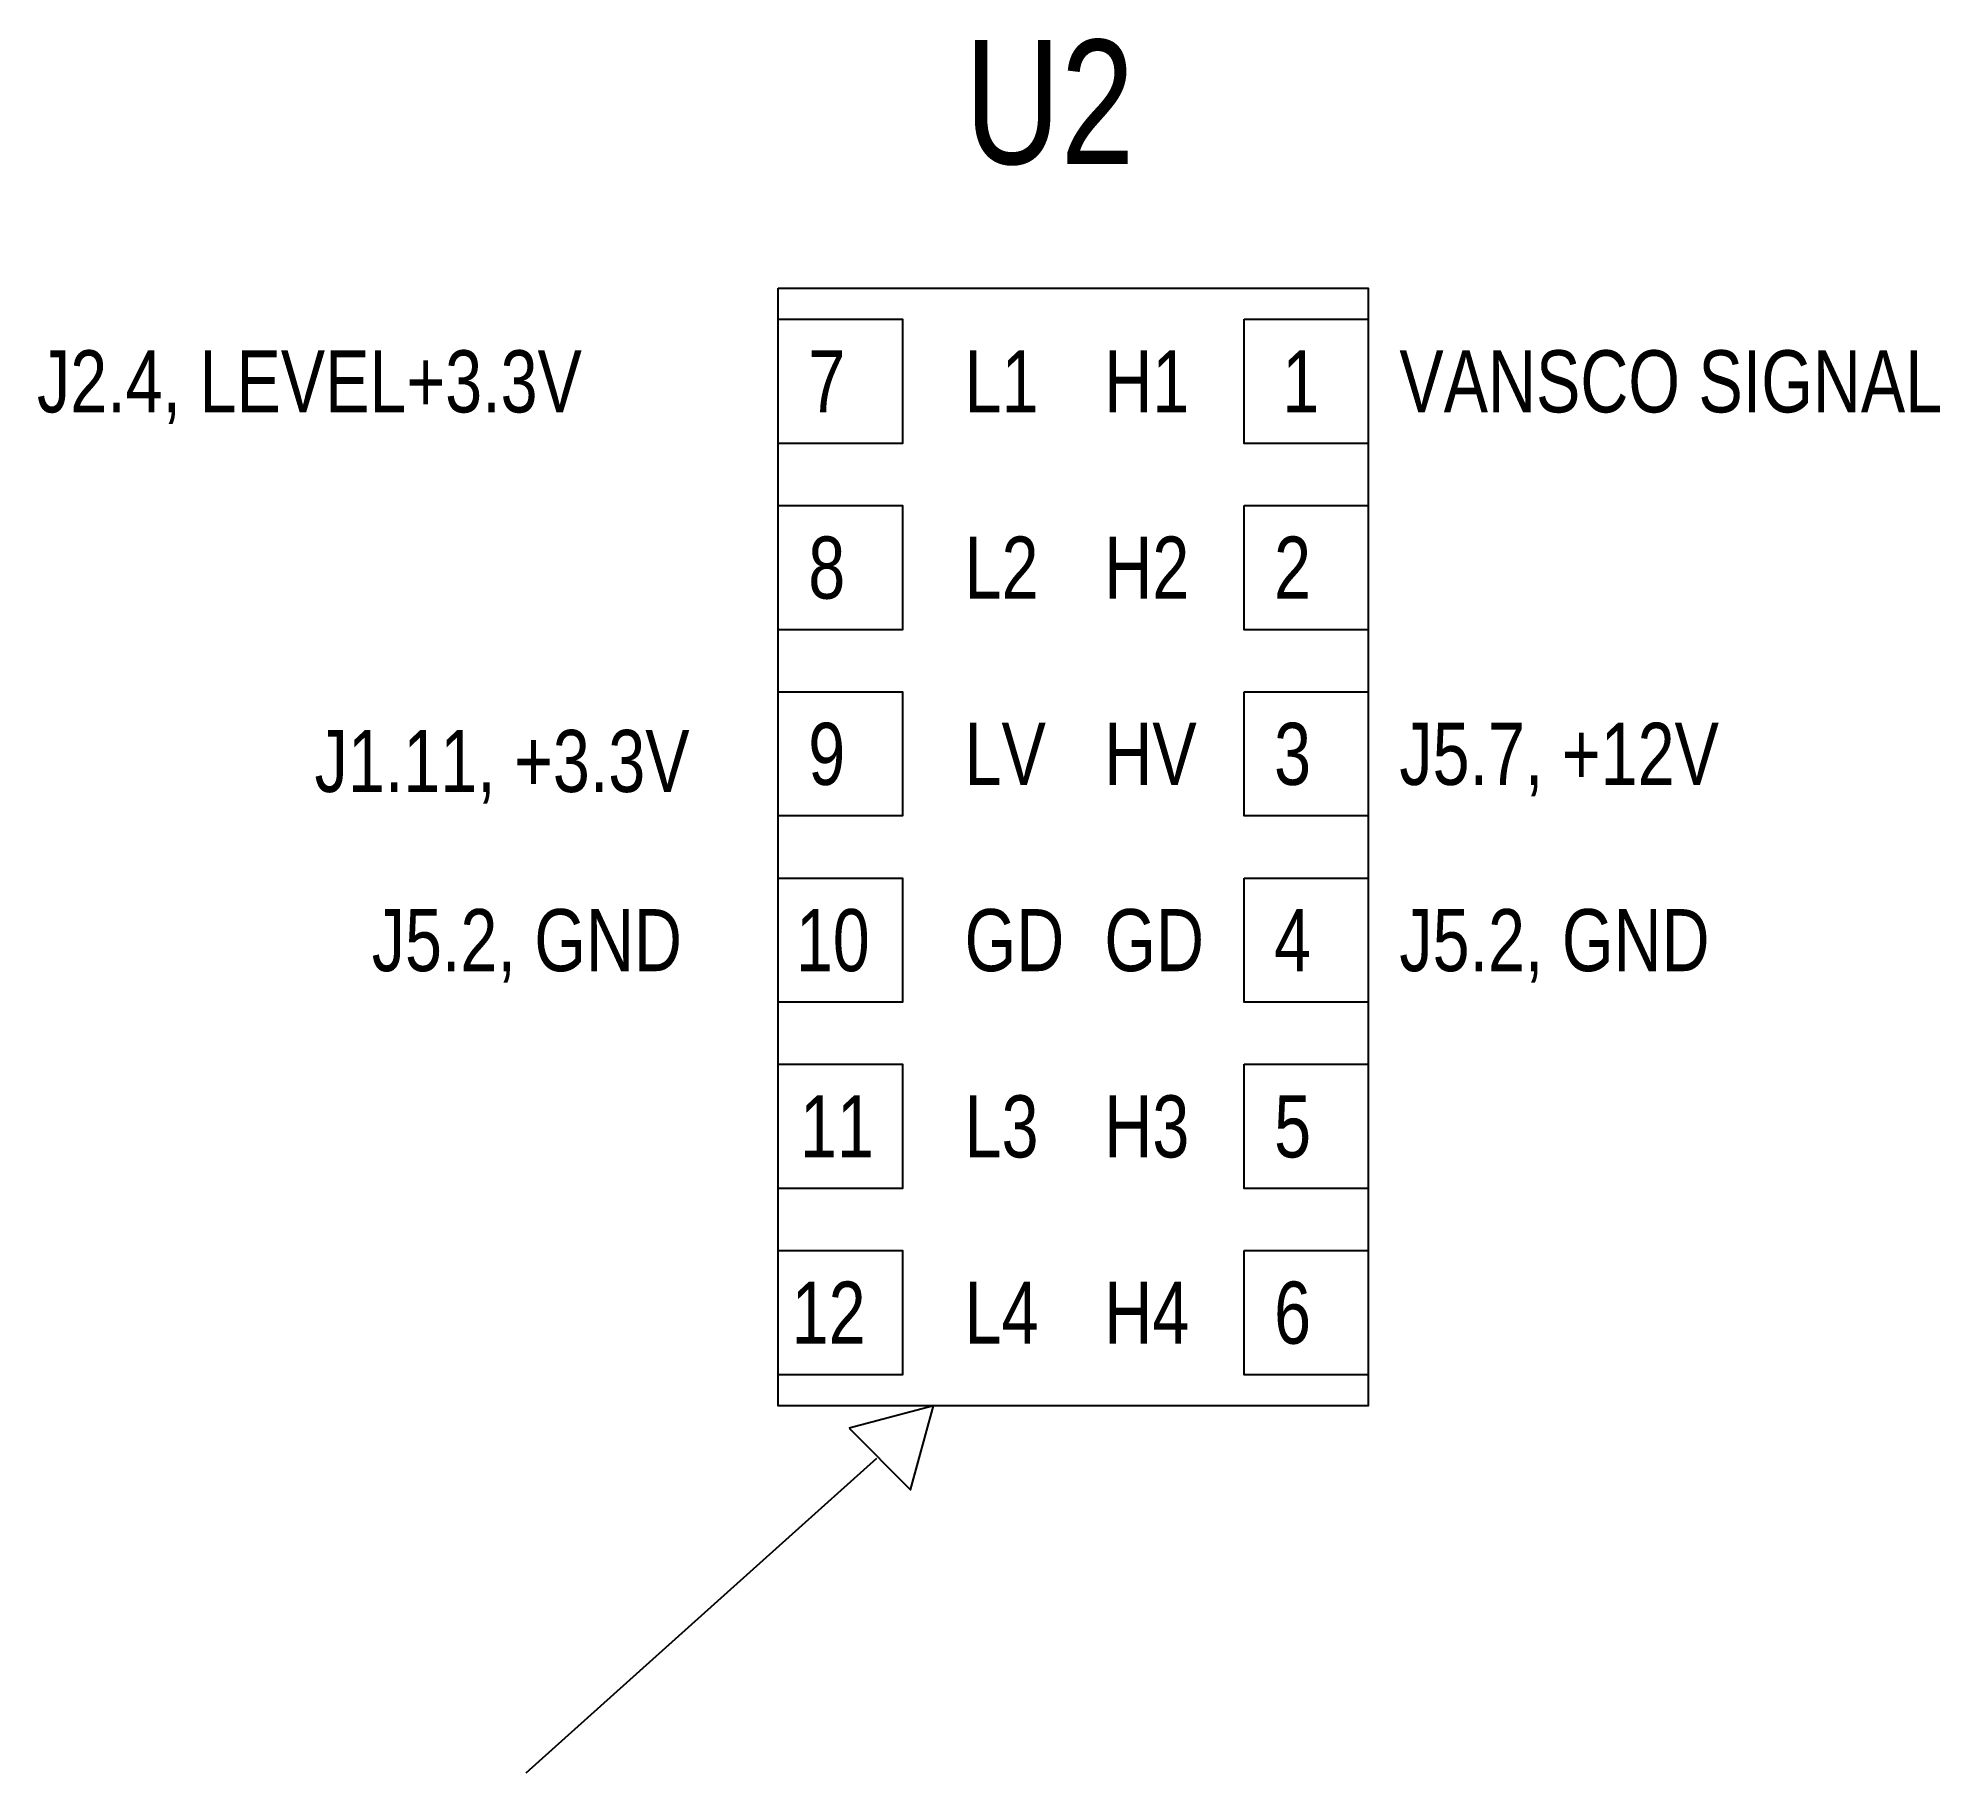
# Model space of a CAD drawing. Extents: x 0 to 768, y 0 to 246.
# Drawn here: x 155.1 to 216.5, y 127.9 to 183.9 of the extents above.
import ezdxf

# ---------------------------------------------------------------- set-up
doc = ezdxf.new("R2010")
doc.units = 0
doc.header["$LTSCALE"] = 1.21
doc.header["$MEASUREMENT"] = 0
doc.styles.get("Standard").update_dxf_attribs({"font": 'txt', "width": 0.8})

msp = doc.modelspace()

# ---------------------------------------------------------------- linework, layer by layer
msp.add_line((170.88641, 127.93806), (182.19358, 138.10015))
for points in [[(179.0188, 175.86236), (198.0568, 175.86236), (198.0568, 139.79036), (179.0188, 139.79036)], [(179.0188, 174.86036), (183.0268, 174.86036), (183.0268, 170.85236), (179.0188, 170.85236)], [(194.0488, 174.86036), (198.0568, 174.86036), (198.0568, 170.85236), (194.0488, 170.85236)], [(179.0188, 168.84836), (183.0268, 168.84836), (183.0268, 164.84036), (179.0188, 164.84036)], [(194.0488, 168.84836), (198.0568, 168.84836), (198.0568, 164.84036), (194.0488, 164.84036)], [(179.0188, 162.83636), (183.0268, 162.83636), (183.0268, 158.82836), (179.0188, 158.82836)], [(194.0488, 162.83636), (198.0568, 162.83636), (198.0568, 158.82836), (194.0488, 158.82836)], [(179.0188, 156.82436), (183.0268, 156.82436), (183.0268, 152.81636), (179.0188, 152.81636)], [(194.0488, 156.82436), (198.0568, 156.82436), (198.0568, 152.81636), (194.0488, 152.81636)], [(179.0188, 150.81236), (183.0268, 150.81236), (183.0268, 146.80436), (179.0188, 146.80436)], [(194.0488, 150.81236), (198.0568, 150.81236), (198.0568, 146.80436), (194.0488, 146.80436)], [(179.0188, 144.80036), (183.0268, 144.80036), (183.0268, 140.79236), (179.0188, 140.79236)], [(194.0488, 144.80036), (198.0568, 144.80036), (198.0568, 140.79236), (194.0488, 140.79236)], [(181.30483, 139.07229), (183.28868, 137.07229), (184.0288, 139.79036)]]:
    msp.add_lwpolyline(points, close=True)

# ---------------------------------------------------------------- texts
at = {"attachment_point": 1}
for s, width, heights, insert, char_height in [('U2', 23.5, [0], (185.0308, 183.87836), 4.008), ('\\pi1.8622;J2.4, LEVEL+3.3V', 25.1085607, [0], (153.23911, 173.85836), 2.004), ('\\pi-0.0344;7', 1, [0], (180.0208, 173.85836), 2.004), ('L1', 1.5, [0], (185.0308, 173.85836), 2.004), ('H1', 1.5, [0], (189.5398, 173.85836), 2.004), ('\\pi0.2328;1', 1, [0], (195.0508, 173.85836), 2.004), ('VANSCO SIGNAL', 22.8871145, [2.37617], (199.0588, 173.85836), 2.004), ('\\pi-0.0344;8', 1, [0], (180.0208, 167.84636), 2.004), ('L2', 1.5, [0], (185.0308, 167.84636), 2.004), ('H2', 1.5, [0], (189.5398, 167.84636), 2.004), ('\\pi-0.0344;2', 1, [0], (195.0508, 167.84636), 2.004), ('\\pi1.2991;J1.11, +3.3V', 15.9950534, [3.85669], (162.75966, 161.60537), 2.004), ('\\pi-0.0344;9', 1, [0], (180.0208, 161.83436), 2.004), ('LV', 1.5, [0], (185.0308, 161.83436), 2.004), ('HV', 1.5, [0], (189.5398, 161.83436), 2.004), ('\\pi-0.0344;3', 1, [0], (195.0508, 161.83436), 2.004), ('J5.7, +12V', 14.8331599, [5.04487], (199.0588, 161.83436), 2.004), ('\\pi1.9146;J5.2, GND', 13.9385742, [0], (163.9888, 155.82236), 2.004), ('\\pi-0.4352;10', 1, [0], (180.0208, 155.82236), 2.004), ('GD', 1.5, [0], (185.0308, 155.82236), 2.004), ('GD', 1.5, [0], (189.5398, 155.82236), 2.004), ('\\pi-0.0344;4', 1, [0], (195.0508, 155.82236), 2.004), ('J5.2, GND', 14, [0], (199.0588, 155.82236), 2.004), ('\\pi-0.3016;11', 1, [0], (180.0208, 149.81036), 2.004), ('L3', 1.5, [0], (185.0308, 149.81036), 2.004), ('H3', 1.5, [0], (189.5398, 149.81036), 2.004), ('\\pi-0.0344;5', 1, [0], (195.0508, 149.81036), 2.004), ('\\pi-0.5688;12', 1, [0], (180.0208, 143.79836), 2.004), ('L4', 1.5, [0], (185.0308, 143.79836), 2.004), ('H4', 1.5, [0], (189.53981, 143.79965), 2.004), ('\\pi-0.0344;6', 1, [0], (195.0508, 143.79836), 2.004)]:
    msp.add_mtext_dynamic_manual_height_columns(s, width=width, gutter_width=1, heights=heights, dxfattribs=dict(at, insert=insert, char_height=char_height))

doc.saveas('drawing.dxf')
